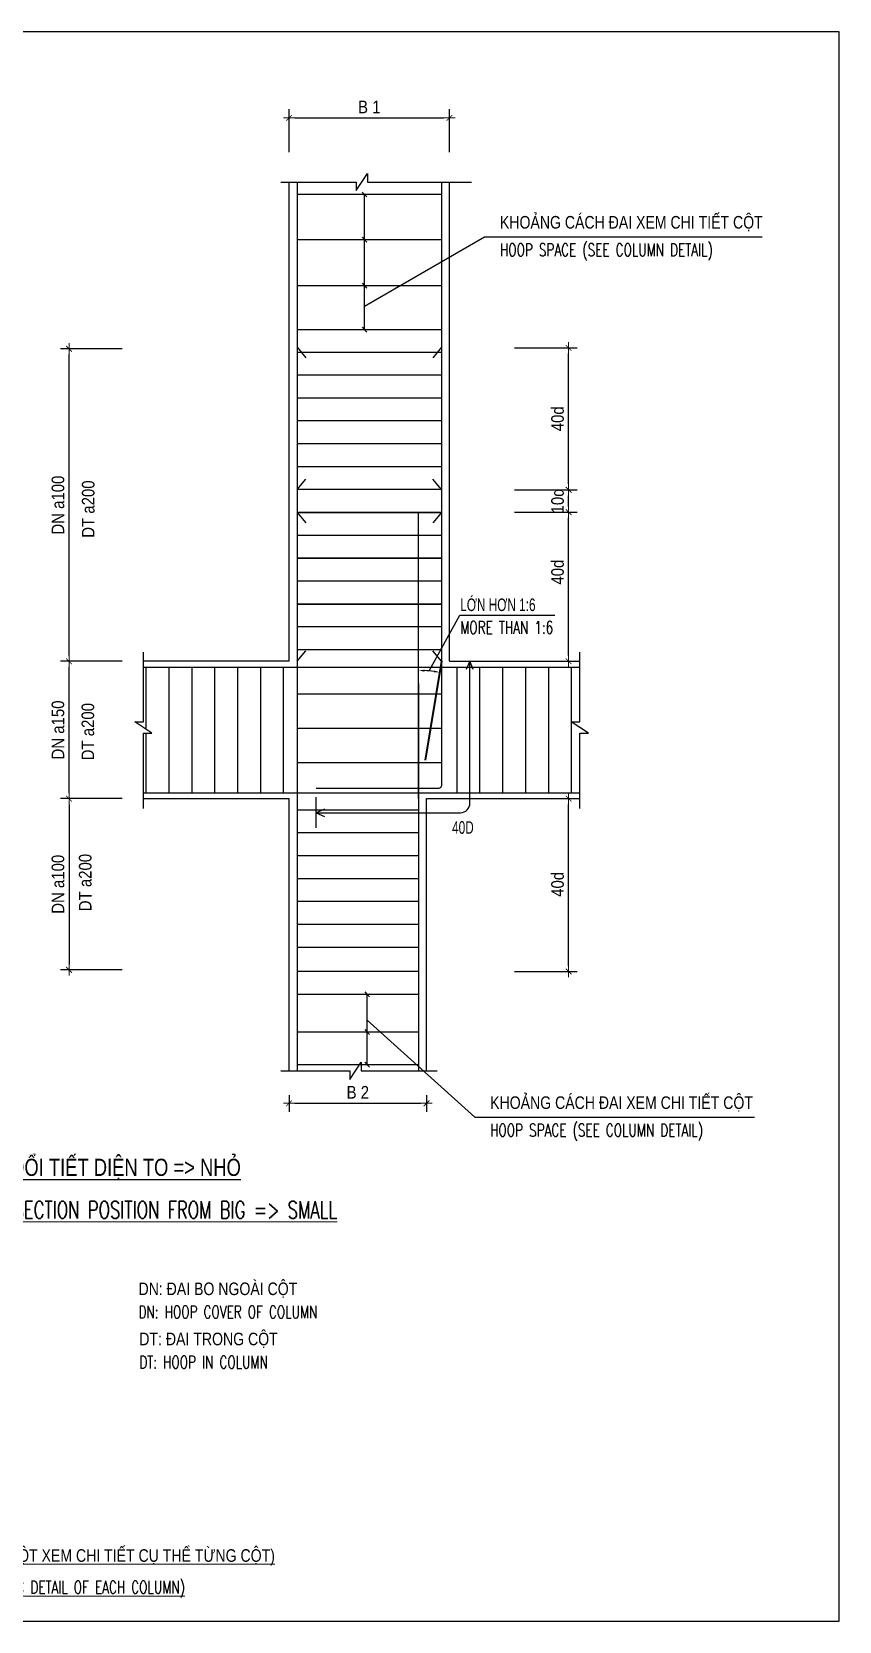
# Model space of a CAD drawing. Header units: millimetres. Extents: x 408913 to 1237273, y -191467 to -86666.
# Drawn here: x 958040 to 972139, y -184918 to -157138 of the extents above; entities that cross this region are included whole.
import ezdxf

# ---------------------------------------------------------------- set-up
doc = ezdxf.new("R2010")
doc.units = ezdxf.units.MM
doc.header["$LTSCALE"] = 35
doc.header["$PDMODE"] = 3
doc.linetypes.add('DASHED2', pattern=[0.375, 0.25, -0.125])
for name, color, linetype in [('2', 2, 'Continuous'), ('3', 2, 'Continuous'), ('9', 9, 'Continuous'), ('DIM', 1, 'Continuous'), ('STR.Dim_F-CL-B', 8, 'Continuous'), ('THEP', 4, 'Continuous')]:
    doc.layers.add(name, color=color, linetype=linetype)
for name, color, linetype, lineweight in [('5', 5, 'Continuous', 40), ('NDC_S_DIM', 1, 'Continuous', 9), ('NDC_S_ENG TEXT', 2, 'Continuous', 9), ('NDC_S_VN TEXT', 7, 'Continuous', 9)]:
    doc.layers.add(name, color=color, linetype=linetype, lineweight=lineweight)
doc.styles.add('Arial', font='arial.ttf', dxfattribs={"width": 0.6})
doc.styles.add('AVANTH', font='')
doc.styles.add('NDC_ARIAL', font='arial.ttf', dxfattribs={"width": 0.85})
doc.styles.add('NDC_ROMANS', font='romans.shx', dxfattribs={"width": 0.8})
doc.styles.add('VNAVANTH', font='', dxfattribs={"width": 0.95})
doc.styles.get('AVANTH').set_extended_font_data('.VnAvantH', bold=True)
doc.styles.get('VNAVANTH').set_extended_font_data('.VnAvantH')
doc.dimstyles.new('1-25-H', dxfattribs={"dimtxt": 250, "dimasz": 100, "dimexe": 150, "dimexo": 0, "dimgap": 50, "dimtad": 1, "dimdec": 0, "dimlfac": 0.25, "dimzin": 0, "dimdsep": 46, "dimtxsty": 'AVANTH', "dimcen": 0, "dimdle": 150, "dimclrd": 9, "dimclre": 9, "dimclrt": 4, "dimadec": 0, "dimazin": 0, "dimtfac": 1, "dimtdec": 0, "dimtix": 1, "dimtmove": 2, "dimatfit": 3, "dimfxl": 1, "dimtvp": 1, "dimtolj": 1, "dimtzin": 0, "dimlwd": -1, "dimlwe": -1, "dimarcsym": 0})
doc.dimstyles.new('NDC_1-100', dxfattribs={"dimscale": 100, "dimtxt": 2.2, "dimasz": 1, "dimexe": 1.5, "dimexo": 2, "dimgap": 0.8, "dimtad": 1, "dimdec": 0, "dimdsep": 46, "dimtxsty": 'NDC_ARIAL', "dimblk": 'DIMMARK', "dimcen": 49999.938995, "dimdle": 1.5, "dimclrd": 1, "dimclre": 1, "dimclrt": 3, "dimadec": 0, "dimazin": 0, "dimtfac": 1, "dimtdec": 0, "dimtix": 1, "dimtmove": 2, "dimatfit": 3, "dimfxl": 1, "dimarcsym": 0})

# ---------------------------------------------------------------- blocks, each defined once
blk = doc.blocks.new('DIMMARK')
at = {"layer": 'NDC_S_DIM', "color": 1}
blk.add_line((-1.5, 0), (1, 0), dxfattribs=at)
at = {"layer": 'NDC_S_DIM', "color": 2, "const_width": 0.15}
blk.add_lwpolyline([(-0.5, -0.5), (0.5, 0.5)], dxfattribs=at)
blk = doc.blocks.new('*D79')
at = {"layer": 'DEFPOINTS', "color": 0, "ltscale": 30, "transparency": 16777216}
for p in [(965333, -158643), (962533, -159441), (965333, -159441)]:
    blk.add_point(p, dxfattribs=at)
at = {"layer": 'DIM', "color": 1, "lineweight": -2, "ltscale": 30, "transparency": 16777216}
for p, q in [((962533, -159241), (962533, -158493)), ((965333, -159241), (965333, -158493)), ((962633, -158643), (965233, -158643))]:
    blk.add_line(p, q, dxfattribs=at)
at = {"layer": 'DIM', "color": 1, "lineweight": -2, "ltscale": 30, "transparency": 16777216, "xscale": 100, "yscale": 100, "zscale": 100, "rotation": 180}
blk.add_blockref('DIMMARK', (962533, -158643), dxfattribs=at)
at = {"layer": 'DIM', "color": 1, "lineweight": -2, "ltscale": 30, "transparency": 16777216, "xscale": 100, "yscale": 100, "zscale": 100}
blk.add_blockref('DIMMARK', (965333, -158643), dxfattribs=at)
at = {"layer": 'DIM', "color": 3, "ltscale": 30, "transparency": 16777216, "insert": (963933, -158452), "char_height": 220, "attachment_point": 5, "style": 'NDC_ARIAL'}
blk.add_mtext('B 1', dxfattribs=at)
blk = doc.blocks.new('*D80')
at = {"layer": '9', "color": 9, "linetype": 'ByBlock', "transparency": 16777216}
blk.add_arc((964795, -170541), 2239, 83.0976, 87.4405, dxfattribs=at)
for points in [[(964895, -168321), (964895, -168287), (964795, -168302)], [(965067, -168302), (965062, -168335), (965163, -168332)]]:
    blk.add_solid(points, dxfattribs=at)
at = {"layer": 'DEFPOINTS', "color": 0, "linetype": 'ByBlock', "transparency": 16777216}
for p in [(964795, -168082), (965041, -168315), (965195, -168141), (964795, -170541), (964795, -170541)]:
    blk.add_point(p, dxfattribs=at)
at = {"layer": '9', "color": 4, "linetype": 'ByBlock', "transparency": 16777216, "insert": (964984, -168255), "char_height": 250, "attachment_point": 5, "rotation": 355.269, "style": 'AVANTH'}
blk.add_mtext('\\A1;{\\H0.04x;.}', dxfattribs=at)
blk = doc.blocks.new('*D81')
at = {"layer": 'DEFPOINTS', "color": 0, "ltscale": 30, "transparency": 16777216}
for p in [(962533, -175526), (964933, -175526), (964933, -175864)]:
    blk.add_point(p, dxfattribs=at)
at = {"layer": 'DIM', "color": 1, "lineweight": -2, "ltscale": 30, "transparency": 16777216}
for p, q in [((962533, -175726), (962533, -176014)), ((964933, -175726), (964933, -176014)), ((962633, -175864), (964833, -175864))]:
    blk.add_line(p, q, dxfattribs=at)
at = {"layer": 'DIM', "color": 1, "lineweight": -2, "ltscale": 30, "transparency": 16777216, "xscale": 100, "yscale": 100, "zscale": 100, "rotation": 180}
blk.add_blockref('DIMMARK', (962533, -175864), dxfattribs=at)
at = {"layer": 'DIM', "color": 1, "lineweight": -2, "ltscale": 30, "transparency": 16777216, "xscale": 100, "yscale": 100, "zscale": 100}
blk.add_blockref('DIMMARK', (964933, -175864), dxfattribs=at)
at = {"layer": 'DIM', "color": 3, "ltscale": 30, "transparency": 16777216, "insert": (963733, -175673), "char_height": 220, "attachment_point": 5, "style": 'NDC_ARIAL'}
blk.add_mtext('B 2', dxfattribs=at)
blk = doc.blocks.new('*D86')
at = {"layer": 'DEFPOINTS', "color": 0, "ltscale": 30, "transparency": 16777216}
for p in [(966269, -170541, 0), (967414, -170541), (966269, -173563, 0)]:
    blk.add_point(p, dxfattribs=at)
at = {"layer": 'DIM', "color": 1, "lineweight": -2, "ltscale": 30, "transparency": 16777216}
for p, q in [((966469, -170541), (967564, -170541)), ((967414, -173463), (967414, -170641)), ((966469, -173563), (967564, -173563))]:
    blk.add_line(p, q, dxfattribs=at)
at = {"layer": 'DIM', "color": 1, "lineweight": -2, "ltscale": 30, "transparency": 16777216, "xscale": 100, "yscale": 100, "zscale": 100}
for p, rotation in [((967414, -170541), 90), ((967414, -173563), 270)]:
    blk.add_blockref('DIMMARK', p, dxfattribs=dict(at, rotation=rotation))
at = {"layer": 'DIM', "color": 3, "ltscale": 30, "transparency": 16777216, "insert": (967222, -172039), "char_height": 220, "attachment_point": 5, "rotation": 90, "style": 'NDC_ARIAL'}
blk.add_mtext('40d', dxfattribs=at)
blk = doc.blocks.new('*D87')
at = {"layer": 'DEFPOINTS', "color": 0, "ltscale": 30, "transparency": 16777216}
for p in [(966269, -165534, 0), (967414, -165534), (966269, -168141, 0)]:
    blk.add_point(p, dxfattribs=at)
at = {"layer": 'DIM', "color": 1, "lineweight": -2, "ltscale": 30, "transparency": 16777216}
for p, q in [((966469, -165534), (967564, -165534)), ((967414, -168041), (967414, -165634)), ((966469, -168141), (967564, -168141))]:
    blk.add_line(p, q, dxfattribs=at)
at = {"layer": 'DIM', "color": 1, "lineweight": -2, "ltscale": 30, "transparency": 16777216, "xscale": 100, "yscale": 100, "zscale": 100}
for p, rotation in [((967414, -165534), 90), ((967414, -168141), 270)]:
    blk.add_blockref('DIMMARK', p, dxfattribs=dict(at, rotation=rotation))
at = {"layer": 'DIM', "color": 3, "ltscale": 30, "transparency": 16777216, "insert": (967222, -166582), "char_height": 220, "attachment_point": 5, "rotation": 90, "style": 'NDC_ARIAL'}
blk.add_mtext('40d', dxfattribs=at)
blk = doc.blocks.new('*D88')
at = {"layer": 'DEFPOINTS', "color": 0, "ltscale": 30, "transparency": 16777216}
for p in [(966269, -165141, 0), (967414, -165141), (966269, -165534, 0)]:
    blk.add_point(p, dxfattribs=at)
at = {"layer": 'DIM', "color": 1, "lineweight": -2, "ltscale": 30, "transparency": 16777216}
for p, q in [((966469, -165141), (967564, -165141)), ((967414, -165434), (967414, -165241)), ((966469, -165534), (967564, -165534))]:
    blk.add_line(p, q, dxfattribs=at)
at = {"layer": 'DIM', "color": 1, "lineweight": -2, "ltscale": 30, "transparency": 16777216, "xscale": 100, "yscale": 100, "zscale": 100}
for p, rotation in [((967414, -165141), 90), ((967414, -165534), 270)]:
    blk.add_blockref('DIMMARK', p, dxfattribs=dict(at, rotation=rotation))
at = {"layer": 'DIM', "color": 3, "ltscale": 30, "transparency": 16777216, "insert": (967222, -165338), "char_height": 220, "attachment_point": 5, "rotation": 90, "style": 'NDC_ARIAL'}
blk.add_mtext('10d', dxfattribs=at)
blk = doc.blocks.new('*D89')
at = {"layer": 'DEFPOINTS', "color": 0, "ltscale": 30, "transparency": 16777216}
for p in [(966269, -162663, 0), (967414, -162663), (966269, -165141, 0)]:
    blk.add_point(p, dxfattribs=at)
at = {"layer": 'DIM', "color": 1, "lineweight": -2, "ltscale": 30, "transparency": 16777216}
for p, q in [((966469, -162663), (967564, -162663)), ((967414, -165041), (967414, -162763)), ((966469, -165141), (967564, -165141))]:
    blk.add_line(p, q, dxfattribs=at)
at = {"layer": 'DIM', "color": 1, "lineweight": -2, "ltscale": 30, "transparency": 16777216, "xscale": 100, "yscale": 100, "zscale": 100}
for p, rotation in [((967414, -162663), 90), ((967414, -165141), 270)]:
    blk.add_blockref('DIMMARK', p, dxfattribs=dict(at, rotation=rotation))
at = {"layer": 'DIM', "color": 3, "ltscale": 30, "transparency": 16777216, "insert": (967222, -163902), "char_height": 220, "attachment_point": 5, "rotation": 90, "style": 'NDC_ARIAL'}
blk.add_mtext('40d', dxfattribs=at)
blk = doc.blocks.new('*D606')
at = {"layer": 'DEFPOINTS', "color": 0, "ltscale": 30, "transparency": 16777216}
for p in [(959819, -170541), (958689, -173535), (959819, -173535)]:
    blk.add_point(p, dxfattribs=at)
at = {"layer": 'DIM', "color": 1, "lineweight": -2, "ltscale": 30, "transparency": 16777216}
for p, q in [((959619, -170541), (958539, -170541)), ((958689, -170641), (958689, -173435)), ((959619, -173535), (958539, -173535))]:
    blk.add_line(p, q, dxfattribs=at)
at = {"layer": 'DIM', "color": 1, "lineweight": -2, "ltscale": 30, "transparency": 16777216, "xscale": 100, "yscale": 100, "zscale": 100}
for p, rotation in [((958689, -170541), 90), ((958689, -173535), 270)]:
    blk.add_blockref('DIMMARK', p, dxfattribs=dict(at, rotation=rotation))
at = {"layer": 'DIM', "color": 3, "ltscale": 30, "transparency": 16777216, "insert": (958497, -172038), "char_height": 220, "width": 1633.38, "attachment_point": 5, "rotation": 90, "style": 'NDC_ARIAL'}
blk.add_mtext('DN a100', dxfattribs=at)
blk = doc.blocks.new('*D607')
at = {"layer": 'DEFPOINTS', "color": 0, "ltscale": 30, "transparency": 16777216}
for p in [(958689, -168141), (959819, -168141), (959819, -170541)]:
    blk.add_point(p, dxfattribs=at)
at = {"layer": 'DIM', "color": 1, "lineweight": -2, "ltscale": 30, "transparency": 16777216}
for p, q in [((959619, -168141), (958539, -168141)), ((958689, -170441), (958689, -168241)), ((959619, -170541), (958539, -170541))]:
    blk.add_line(p, q, dxfattribs=at)
at = {"layer": 'DIM', "color": 1, "lineweight": -2, "ltscale": 30, "transparency": 16777216, "xscale": 100, "yscale": 100, "zscale": 100}
for p, rotation in [((958689, -168141), 90), ((958689, -170541), 270)]:
    blk.add_blockref('DIMMARK', p, dxfattribs=dict(at, rotation=rotation))
at = {"layer": 'DIM', "color": 3, "ltscale": 30, "transparency": 16777216, "insert": (958497, -169341), "char_height": 220, "attachment_point": 5, "rotation": 90, "style": 'NDC_ARIAL'}
blk.add_mtext('DN a150', dxfattribs=at)
blk = doc.blocks.new('*D608')
at = {"layer": 'DEFPOINTS', "color": 0, "ltscale": 30, "transparency": 16777216}
for p in [(958689, -162681), (959819, -162681), (959819, -168141)]:
    blk.add_point(p, dxfattribs=at)
at = {"layer": 'DIM', "color": 1, "lineweight": -2, "ltscale": 30, "transparency": 16777216}
for p, q in [((959619, -162681), (958539, -162681)), ((958689, -168041), (958689, -162781)), ((959619, -168141), (958539, -168141))]:
    blk.add_line(p, q, dxfattribs=at)
at = {"layer": 'DIM', "color": 1, "lineweight": -2, "ltscale": 30, "transparency": 16777216, "xscale": 100, "yscale": 100, "zscale": 100}
for p, rotation in [((958689, -162681), 90), ((958689, -168141), 270)]:
    blk.add_blockref('DIMMARK', p, dxfattribs=dict(at, rotation=rotation))
at = {"layer": 'DIM', "color": 3, "ltscale": 30, "transparency": 16777216, "insert": (958497, -165411), "char_height": 220, "attachment_point": 5, "rotation": 90, "style": 'NDC_ARIAL'}
blk.add_mtext('DN a100', dxfattribs=at)

msp = doc.modelspace()

# ---------------------------------------------------------------- linework, layer by layer
at = {"layer": '2'}
for p, q in [((963811.3, -159938.3), (963852.4, -159984.5)), ((963852.4, -162348.5), (963852.4, -159984.5)), ((963852.4, -159984.5), (963891.7, -160022.9)), ((963811.3, -160730.3), (963852.4, -160776.5)), ((963852.4, -160776.5), (963891.7, -160814.9)), ((963811.3, -161530.3), (963852.4, -161576.5)), ((963852.4, -161576.5), (963891.7, -161614.9)), ((963811.3, -162302.3), (963852.4, -162348.5)), ((963852.4, -162348.5), (963891.7, -162386.9)), ((962671.1, -162652.6), (962822.4, -162835.2)), ((965195.1, -162652.6), (965041.4, -162835.2)), ((962671.1, -165140.5), (962822.4, -164957.8)), ((965195.1, -165140.5), (965041.4, -164957.8)), ((962671.1, -165540.5), (962822.4, -165723.2)), ((965195.1, -165540.5), (965041.4, -165723.2)), ((965195.1, -168140.5), (965043.8, -167957.8)), ((963856.3, -173917.8), (963897.4, -173964)), ((963897.4, -175194), (963897.4, -173964)), ((963897.4, -173964), (963936.7, -174002.4)), ((963856.3, -174577.8), (963897.4, -174624)), ((963897.4, -174624), (963936.7, -174662.3)), ((963856.3, -175147.8), (963897.4, -175194)), ((963897.4, -175194), (963936.7, -175232.3))]:
    msp.add_line(p, q, dxfattribs=at)
at = {"layer": '3'}
for p, q in [((962533.1, -168140.5), (962533.1, -159763.4)), ((965333.1, -168140.5), (965333.1, -159763.4)), ((962533.1, -168140.5), (959987.9, -168140.5)), ((965333.1, -168140.5), (967609.9, -168140.5)), ((959987.9, -170540.6), (962533.1, -170540.6)), ((962533.1, -175297.8), (962533.1, -170540.6)), ((964933.1, -170540.6), (967609.9, -170540.6)), ((964933.1, -175297.8), (964933.1, -170540.6))]:
    msp.add_line(p, q, dxfattribs=at)
at = {"layer": '5', "linetype": 'DASHED2', "ltscale": 200}
msp.add_line((965195.1, -168140.5), (964795.1, -170540.6), dxfattribs=at)
at = {"layer": '9', "color": 8}
msp.add_line((965352.4, -168140.5), (965890.5, -168140.5), dxfattribs=at)
msp.add_lwpolyline([(965749.5, -168282.4), (965690.2, -168140.5), (965625.1, -168282.4)], dxfattribs=at)
at = {"layer": 'DIM', "ltscale": 30}
for p, q in [((963852.4, -161932.9), (965946.7, -160720.9)), ((965946.7, -160720.9), (970795.7, -160720.9)), ((963897.4, -174410.3), (965775.7, -176108.3)), ((965775.7, -176108.3), (970661.7, -176108.3))]:
    msp.add_line(p, q, dxfattribs=at)
at = {"layer": 'DIM', "color": 8}
msp.add_line((963007.9, -171051.2), (963007.9, -170513), dxfattribs=at)
at = {"layer": 'DIM', "ltscale": 30}
for points in [[(962386.6, -159763.4), (963701.9, -159763.4), (963701.9, -159913.5), (963902, -159613.3), (963902, -159763.4), (965716.4, -159763.4)], [(959987.9, -170713.5), (959987.9, -169398.9), (960137.9, -169398.9), (959837.8, -169198.8), (959987.9, -169198.8), (959987.9, -167982.4)], [(967609.9, -170713.5), (967609.9, -169398.9), (967760, -169398.9), (967459.9, -169198.8), (967609.9, -169198.8), (967609.9, -167982.4)], [(962386.6, -175297.8), (963594, -175297.8), (963594, -175447.9), (963794.1, -175147.7), (963794.1, -175297.8), (965116.4, -175297.8)]]:
    msp.add_lwpolyline(points, dxfattribs=at)
at = {"layer": 'DIM', "color": 8}
msp.add_lwpolyline([(963007.9, -170786.9), (965526.5, -170786.9, 0.4142136), (965690.2, -170623.2), (965690.2, -168140.5)], format="xyb", dxfattribs=at)
msp.add_lwpolyline([(963149.8, -170727.6), (963007.9, -170786.9), (963149.8, -170852)], dxfattribs=at)
at = {"layer": 'STR.Dim_F-CL-B'}
msp.add_lwpolyline([(943105.4, -184917.9), (972139.4, -184917.9), (972139.4, -157137.9), (943105.4, -157137.9)], close=True, dxfattribs=at)
at = {"layer": 'THEP', "linetype": 'ByBlock'}
for p, q in [((964795.1, -170540.6), (964795.1, -165540.5, 0)), ((962671.1, -168140.5), (962822.4, -167957.8)), ((959987.9, -168240.5), (967609.9, -168240.5)), ((960037.4, -169331.9), (960037.4, -168240.5)), ((960437.4, -170440.6), (960437.4, -168240.5)), ((960837.4, -170440.6), (960837.4, -168240.5)), ((961237.4, -170440.6), (961237.4, -168240.5)), ((961637.4, -170440.6), (961637.4, -168240.5)), ((962037.4, -170440.6), (962037.4, -168240.5)), ((962437.4, -170440.6), (962437.4, -168240.5)), ((965460.6, -168240.5), (965460.6, -170440.6)), ((965860.6, -168240.5), (965860.6, -170440.6)), ((966260.6, -168240.5), (966260.6, -170440.6)), ((966660.6, -168240.5), (966660.6, -170440.6)), ((967060.6, -168240.5), (967060.6, -170440.6)), ((967460.6, -168240.5), (967460.6, -170440.6)), ((964795.1, -168528.9), (964795.1, -175297.8)), ((960037.4, -170440.6), (960037.4, -169398.9)), ((959987.9, -170440.6), (967609.9, -170440.6)), ((964795.1, -170740.6), (962671.1, -170740.6)), ((964795.1, -171140.6), (962671.1, -171140.6)), ((964795.1, -171540.6), (962671.1, -171540.6)), ((964795.1, -171940.6), (962671.1, -171940.6)), ((964795.1, -172340.6), (962671.1, -172340.6)), ((964795.1, -172740.6), (962671.1, -172740.6)), ((964795.1, -173140.6), (962671.1, -173140.6)), ((964795.1, -173564), (962671.1, -173564)), ((964795.1, -173964), (962671.1, -173964)), ((964795.1, -174624), (962671.1, -174624)), ((964795.1, -175194), (962671.1, -175194))]:
    msp.add_line(p, q, dxfattribs=at)
for points in [[(962671.1, -159763.4), (962671.1, -174040.4), (962671.1, -175297.8)], [(965195.1, -159984.5), (962671.1, -159984.5)], [(965195.1, -160776.5), (962671.1, -160776.5)], [(965195.1, -161576.5), (962671.1, -161576.5)], [(965195.1, -162348.5), (962671.1, -162348.5)], [(965195.1, -162348.5), (962671.1, -162348.5)], [(965195.1, -162740.5), (962671.1, -162740.5)], [(965195.1, -163140.5), (962671.1, -163140.5)], [(965195.1, -163540.5), (962671.1, -163540.5)], [(965195.1, -163940.5), (962671.1, -163940.5)], [(965195.1, -164340.5), (962671.1, -164340.5)], [(965195.1, -164740.5), (962671.1, -164740.5)], [(965195.1, -165140.5), (962671.1, -165140.5)], [(965195.1, -165940.5), (962671.1, -165940.5)], [(965195.1, -166740.5), (962671.1, -166740.5)], [(965195.1, -167540.5), (962671.1, -167540.5)], [(965195.1, -167940.5), (962671.1, -167940.5)], [(965195.1, -168715.2), (962671.1, -168715.2)], [(965195.1, -169315.2), (962671.1, -169315.2)], [(965195.1, -169915.3), (962671.1, -169915.3)]]:
    msp.add_lwpolyline(points, dxfattribs=at)
msp.add_lwpolyline([(965195.1, -159763.4), (965195.1, -168140.5), (965195.1, -170310.9, -0.4142136), (965145.1, -170360.9), (963007.9, -170360.9)], format="xyb", dxfattribs=at)
for points in [[(965195.1, -165540.5), (962671.1, -165540.5)], [(965195.1, -166340.5), (962671.1, -166340.5)], [(965195.1, -167140.5), (962671.1, -167140.5)]]:
    msp.add_lwpolyline(points, close=True, dxfattribs=at)

# ---------------------------------------------------------------- texts
at = {"layer": '2', "color": 0, "style": 'VNAVANTH', "width": 0.8}
msp.add_text('%%UNèI THÐP CéT thay ®æi tiÕt diÖn TO => NHá', height=300, dxfattribs=at).set_placement((954361.7, -177134.8))
at = {"layer": '9', "color": 4, "char_height": 220, "width": 3798.865, "attachment_point": 5, "rotation": 90, "style": 'NDC_ARIAL'}
for insert in [(959025.5, -165480.5), (959019.5, -169370.5), (958973.5, -172007.5)]:
    msp.add_mtext('\\A1;DT a200', dxfattribs=dict(at, insert=insert))
at = {"layer": 'NDC_S_ENG TEXT', "style": 'NDC_ROMANS', "width": 0.7}
for s, height, p in [('HOOP SPACE (SEE COLUMN DETAIL)', 220, (966215.1, -161060, -0.3)), ('MORE THAN 1:6', 220, (965521.8, -167658.7, -0.3)), ('HOOP SPACE (SEE COLUMN DETAIL)', 220, (966044.1, -176447.4, -0.3)), ('%%UOVERLAP REBAR OF COLUMN AT CHANGED SECTION POSITION FROM BIG => SMALL', 300, (951619, -177877.8)), ('DN: HOOP COVER OF COLUMN', 220, (959903.1, -179623.9, -0.3)), ('DT: HOOP IN COLUMN', 220, (959917.1, -180500.8, -0.3)), ('%%UILLUTRATOR SHAPE OF COLUMN SECTION (HOOP IN COLUMN SEE SPECIFIC DETAIL OF EACH COLUMN)', 220, (950179.1, -184434.3, -0.3))]:
    msp.add_text(s, height=height, dxfattribs=at).set_placement(p)
at = {"layer": 'NDC_S_VN TEXT', "color": 0}
for s, style, width, p in [('KHOẢNG CÁCH ĐAI XEM CHI TIẾT CỘT', 'Arial', 0.8, (966215.1, -160577.3, -0.3)), ('lín h¬n 1:6', 'VNAVANTH', 0.7, (965521.8, -167262.8, -0.3)), ('40d', 'VNAVANTH', 0.7, (965379.2, -171155.3)), ('KHOẢNG CÁCH ĐAI XEM CHI TIẾT CỘT', 'Arial', 0.8, (966044.1, -175964.6, -0.3)), ('DN: ĐAI BO NGOÀI CỘT', 'Arial', 0.8, (959903.1, -179218.3, -0.3)), ('DT: ĐAI TRONG CỘT', 'Arial', 0.8, (959917.1, -180095.1, -0.3)), ('%%uHÌNH DÁNG MẶT CẮT CỘT MINH HỌA (HÌNH DÁNG ĐAI TRONG CỘT XEM CHI TIẾT CỤ THỂ TỪNG CỘT)', 'Arial', 0.8, (950179.1, -183879.7, -0.3))]:
    msp.add_text(s, height=220, dxfattribs=dict(at, style=style, width=width)).set_placement(p)

# ---------------------------------------------------------------- dimensions: what is measured, and where the dimension line sits
at = {"layer": '9', "linetype": 'ByBlock'}
dim = msp.add_angular_dim_2l(base=(965041.1, -168315.4), line1=((965195.1, -168140.5), (964795.1, -170540.6)), line2=((964795.1, -170540.6), (964795.1, -168082.4)), text='{\\H0.04x;.}', dimstyle='1-25-H', dxfattribs=at)
dim.commit()
dim.dimension.update_dxf_attribs({"geometry": '*D80', "text_midpoint": (964984.3, -168254.7)})
at = {"layer": 'DIM', "ltscale": 30}
for p1, p2, distance, text, picture, middle in [((962533.1, -159441), (965333.1, -159441), 798.5, 'B 1', '*D79', (963933.1, -158452)), ((962533.1, -175525.7), (964933.1, -175525.7), -337.9, 'B 2', '*D81', (963733.1, -175673))]:
    dim = msp.add_aligned_dim(p1=p1, p2=p2, distance=distance, text=text, dimstyle='NDC_1-100', dxfattribs=at)
    dim.commit()
    dim.dimension.update_dxf_attribs({"geometry": picture, "text_midpoint": middle})
for base, p1, p2, angle, text, picture, middle in [((958689.4, -162680.9), (959819.5, -168140.5), (959819.5, -162680.9), 270, 'DN a100', '*D608', (958497.1, -165410.7)), ((967414.4, -162663.2, 0), (966268.6, -165141.2), (966268.6, -162663.2), 90, '40d', '*D89', (967222.1, -163902.2, 0)), ((958689.4, -168140.5), (959819.5, -170540.6), (959819.5, -168140.5), 270, 'DN a150', '*D607', (958497.1, -169340.6)), ((958689.4, -173534.9), (959819.5, -170540.6), (959819.5, -173534.9), 270, 'DN a100', '*D606', (958497.1, -172037.8))]:
    dim = msp.add_linear_dim(base=base, p1=p1, p2=p2, angle=angle, text=text, dimstyle='NDC_1-100', dxfattribs=at)
    dim.commit()
    dim.dimension.update_dxf_attribs({"geometry": picture, "text_midpoint": middle})
for base, p1, p2, text, picture, middle in [((967414.4, -165141.2, 0), (966268.6, -165534.2), (966268.6, -165141.2), '10d', '*D88', (967222.1, -165337.7, 0)), ((967414.4, -165534.2, 0), (966268.6, -168140.5), (966268.6, -165534.2), '40d', '*D87', (967222.1, -166581.8, 0)), ((967414.4, -170540.6, 0), (966268.6, -173562.9), (966268.6, -170540.6), '40d', '*D86', (967222.1, -172039.4, 0))]:
    dim = msp.add_linear_dim(base=base, p1=p1, p2=p2, angle=90, text=text, dimstyle='NDC_1-100', dxfattribs=at)
    dim.commit()
    dim.dimension.update_dxf_attribs({"geometry": picture, "text_midpoint": middle, "dimtype": 160})

# ---------------------------------------------------------------- leaders
at = {"layer": '9', "linetype": 'ByBlock'}
msp.add_leader([(964979.8, -168309.5), (965516.8, -167336.5), (967170.9, -167336.5)], dimstyle='1-25-H', override={"dimgap": 50, "dimtad": 0}, dxfattribs=at)

doc.saveas('drawing.dxf')
